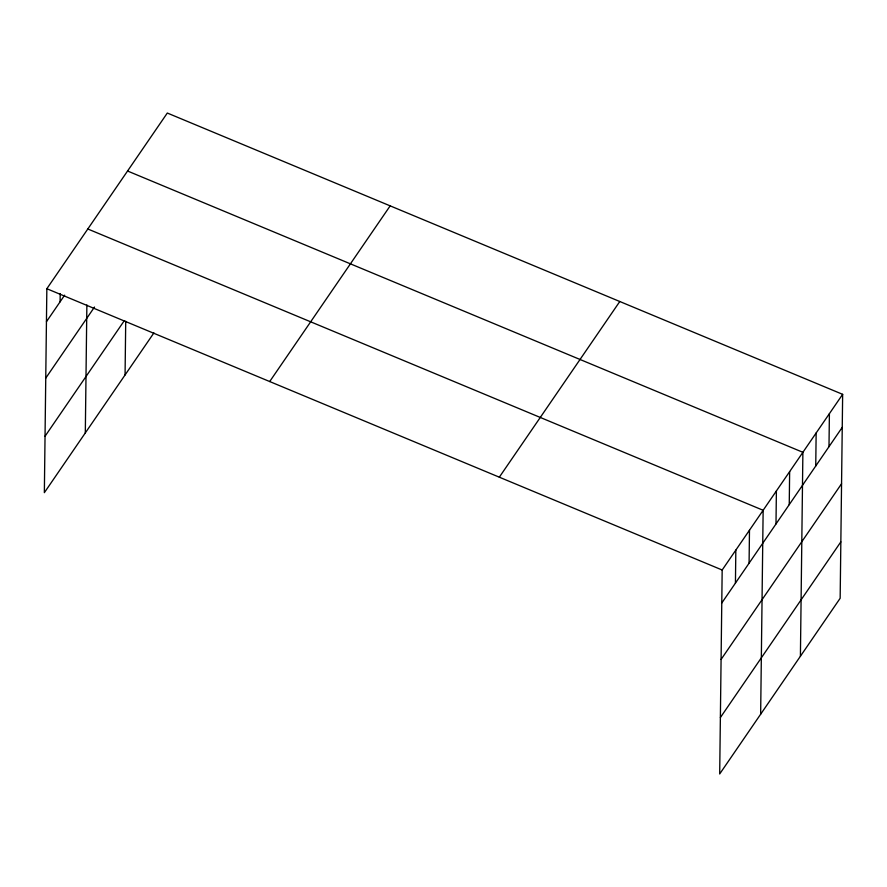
<?xml version="1.0" encoding="UTF-8"?>
<svg xmlns="http://www.w3.org/2000/svg" width="887" height="887" viewBox="0 0 887 887"><rect width="100%" height="100%" fill="white"/><g stroke="black" fill="none" stroke-linecap="round" stroke-linejoin="round"><path stroke-width="1.33" d="M842.65 394.338L722.173 570.008L719.69 773.963L840.155 598.281L842.65 394.338L167.31 113.037L46.845 288.718L44.35 492.662L153.906 332.902M60.094 301.813L60.194 293.564M85.307 432.934L86.871 304.973M125.067 374.957L125.721 321.238M735.434 583.114L735.833 550.106M749.083 563.201L749.482 530.193M760.647 714.235L763.142 510.28L87.802 228.979M775.992 523.962L776.391 490.954M789.242 504.636L789.641 471.629M800.407 656.258L802.89 452.303L127.562 171.014M815.741 465.985L816.151 432.978M828.99 446.671L829.4 413.664M46.434 321.726L64.64 295.171M45.747 378.128L94.51 307.035M45.037 436.26L124.191 320.828M269.703 381.543L390.169 205.862M499.314 477.184L619.791 301.502M721.774 603.016L842.251 427.346M721.087 659.429L841.552 483.748M720.377 717.55L840.843 541.879M46.845 288.718L722.173 570.008"/></g></svg>
